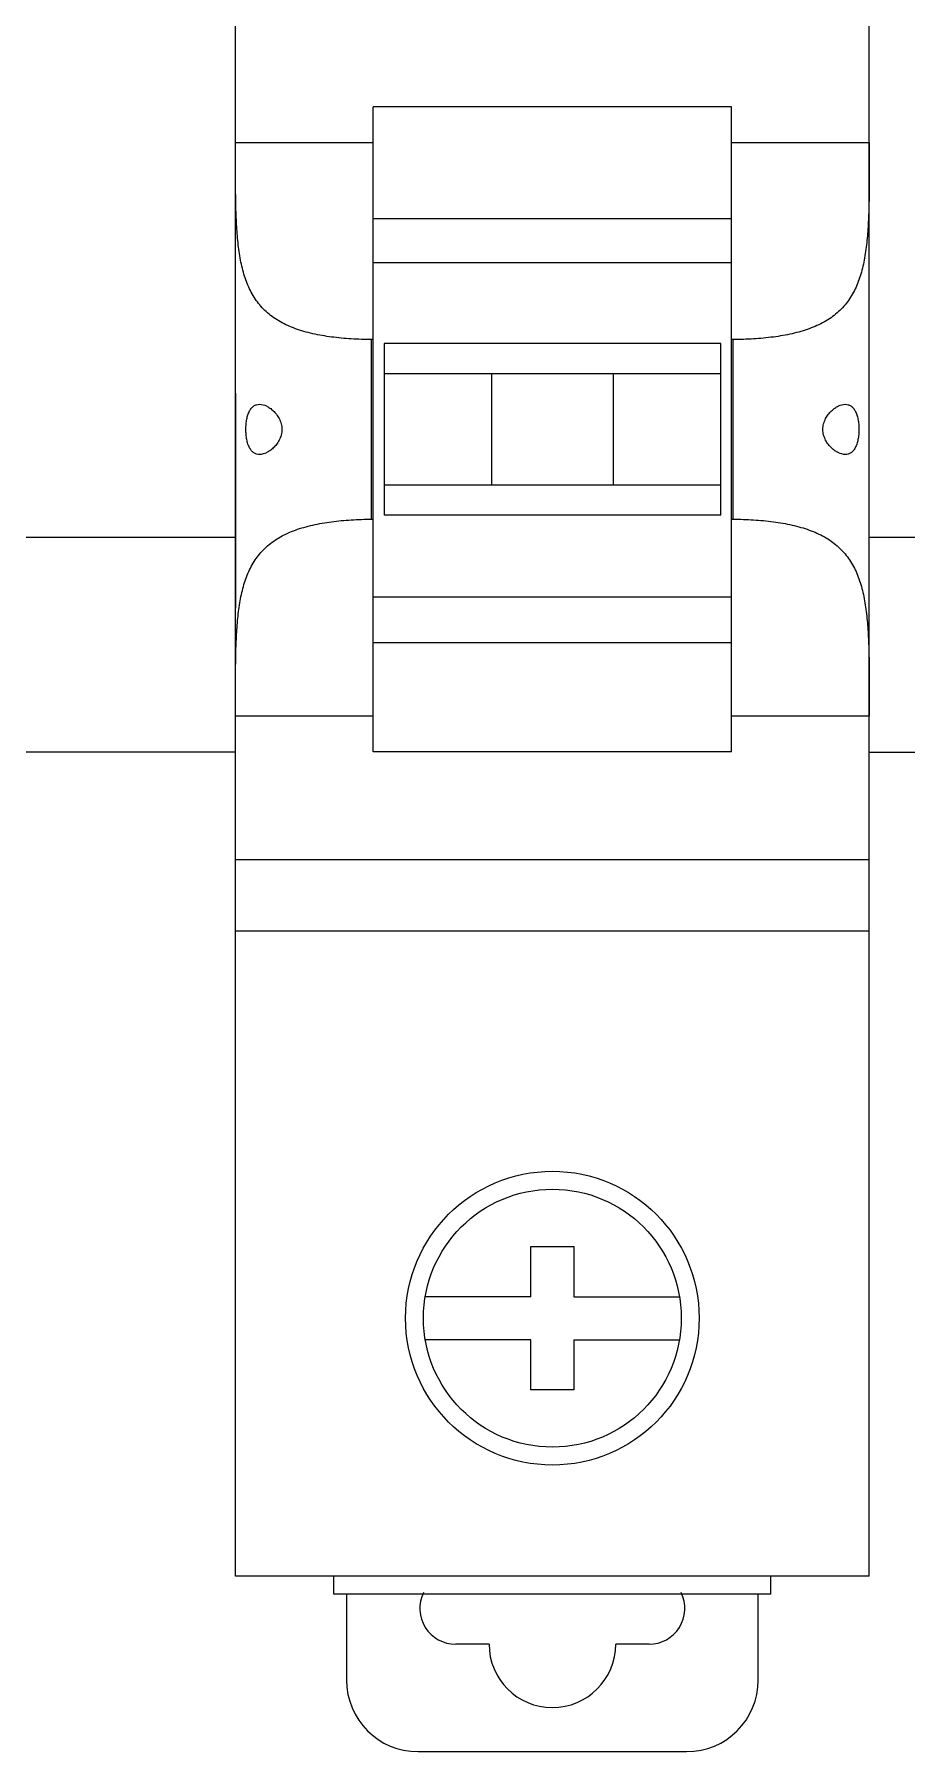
# Model space of a CAD drawing. Header units: millimetres. Extents: x -72 to 2978, y -1067 to 2817.
# Drawn here: x 94.58 to 118.94, y 1378.42 to 1426.36 of the extents above; entities that cross this region are included whole.
import ezdxf

# ---------------------------------------------------------------- set-up
doc = ezdxf.new("R2010")
doc.units = ezdxf.units.MM

msp = doc.modelspace()

# ---------------------------------------------------------------- linework, layer by layer
at = {"color": 7, "linetype": 'Continuous'}
for p, q in [((100.195, 1383.324), (100.195, 1464.324)), ((117.895, 1383.324), (117.895, 1464.324)), ((104.045, 1406.333), (104.045, 1424.333)), ((114.045, 1424.333), (104.045, 1424.333)), ((114.045, 1406.333), (114.045, 1424.333)), ((100.195, 1423.337), (104.045, 1423.337)), ((114.045, 1423.337), (117.895, 1423.337)), ((104.045, 1421.222), (114.045, 1421.222)), ((104.045, 1419.991), (114.045, 1419.991)), ((103.995, 1412.825), (103.995, 1417.842)), ((104.045, 1417.842), (103.995, 1417.842)), ((104.345, 1417.729), (104.345, 1416.883)), ((113.745, 1417.729), (104.345, 1417.729)), ((113.745, 1416.883), (113.745, 1417.729)), ((114.095, 1417.842), (114.045, 1417.842)), ((114.095, 1412.825), (114.095, 1417.842)), ((104.345, 1416.882), (104.345, 1412.936)), ((105.545, 1416.882), (104.345, 1416.882)), ((110.745, 1416.882), (105.545, 1416.882)), ((107.345, 1416.882), (107.346, 1413.783)), ((113.745, 1416.882), (110.745, 1416.882)), ((110.745, 1416.882), (110.745, 1413.783)), ((113.745, 1412.936), (113.745, 1416.882)), ((104.345, 1413.783), (113.745, 1413.783)), ((103.995, 1412.825), (104.045, 1412.825)), ((113.745, 1412.936), (104.345, 1412.936)), ((114.045, 1412.825), (114.095, 1412.825)), ((114.045, 1410.653), (104.045, 1410.653)), ((104.045, 1409.388), (114.045, 1409.388)), ((104.045, 1407.329), (100.195, 1407.329)), ((117.895, 1407.329), (114.045, 1407.329)), ((114.045, 1406.333), (104.045, 1406.333)), ((100.195, 1403.324), (117.895, 1403.324)), ((117.895, 1401.324), (100.195, 1401.324)), ((108.445, 1392.524), (109.645, 1392.524)), ((108.445, 1391.124), (108.445, 1392.524)), ((109.645, 1392.524), (109.645, 1391.124)), ((108.445, 1391.124), (105.496, 1391.124)), ((109.645, 1391.124), (112.595, 1391.124)), ((108.445, 1389.924), (105.496, 1389.924)), ((108.445, 1388.524), (108.445, 1389.924)), ((109.645, 1389.924), (112.595, 1389.924)), ((109.645, 1389.924), (109.645, 1388.524)), ((109.645, 1388.524), (108.445, 1388.524)), ((117.895, 1383.324), (100.195, 1383.324)), ((102.945, 1382.824), (102.945, 1383.324)), ((115.145, 1382.824), (115.145, 1383.324)), ((115.145, 1382.824), (102.945, 1382.824)), ((103.295, 1382.824), (103.295, 1380.424)), ((114.795, 1380.424), (114.795, 1382.824)), ((107.276, 1381.424), (106.345, 1381.424)), ((111.745, 1381.424), (110.814, 1381.424)), ((105.295, 1378.424), (112.795, 1378.424))]:
    msp.add_line(p, q, dxfattribs=at)
for p, q in [((100.195, 1416.341), (100.195, 1410.341)), ((117.895, 1410.341), (117.895, 1416.341))]:
    msp.add_line(p, q)
at = {"color": 6, "linetype": 'ByBlock'}
for p, q in [((94.042, 1412.324), (100.195, 1412.324)), ((117.895, 1412.324), (124.339, 1412.324)), ((100.195, 1406.324), (94.042, 1406.324)), ((117.895, 1406.324), (124.239, 1406.324))]:
    msp.add_line(p, q, dxfattribs=at)
at = {"color": 7, "linetype": 'Continuous'}
for radius in [4.1, 3.6]:
    msp.add_circle((109.045, 1390.524), radius, dxfattribs=at)
for centre, radius, start, end in [((106.345, 1382.424), 1, 154.0053, 270), ((111.745, 1382.424), 1, 270, 25.9947), ((109.045, 1381.424), 1.769, 180, 0), ((105.295, 1380.424), 2, 180, 270), ((112.795, 1380.424), 2, 270, 0)]:
    msp.add_arc(centre, radius, start, end, dxfattribs=at)
for points, knots in [([(103.995, 1417.842), (103.806, 1417.842), (103.431, 1417.853), (102.882, 1417.903), (102.441, 1417.979), (102.107, 1418.064), (101.802, 1418.163), (101.451, 1418.318), (101.087, 1418.569), (100.795, 1418.883), (100.576, 1419.254), (100.421, 1419.67), (100.319, 1420.125), (100.255, 1420.611), (100.22, 1421.124), (100.203, 1421.659), (100.195, 1422.399), (100.195, 1422.96), (100.195, 1423.337)], [0, 0, 0, 0, 0.07078, 0.139987, 0.206206, 0.237857, 0.26842, 0.326241, 0.380415, 0.432713, 0.485354, 0.540138, 0.598017, 0.659194, 0.723415, 0.790202, 0.858974, 1, 1, 1, 1]), ([(117.895, 1423.337), (117.895, 1422.96), (117.896, 1422.399), (117.888, 1421.659), (117.871, 1421.124), (117.836, 1420.611), (117.772, 1420.125), (117.67, 1419.67), (117.515, 1419.254), (117.296, 1418.883), (117.004, 1418.569), (116.64, 1418.318), (116.289, 1418.163), (115.984, 1418.064), (115.65, 1417.979), (115.209, 1417.903), (114.659, 1417.853), (114.285, 1417.842), (114.095, 1417.842)], [0, 0, 0, 0, 0.141026, 0.209798, 0.276585, 0.340806, 0.401983, 0.459862, 0.514646, 0.567287, 0.619585, 0.673759, 0.73158, 0.762143, 0.793794, 0.860013, 0.92922, 1, 1, 1, 1]), ([(100.486, 1415.333), (100.486, 1415.382), (100.49, 1415.478), (100.509, 1415.616), (100.54, 1415.74), (100.584, 1415.846), (100.64, 1415.931), (100.707, 1415.991), (100.785, 1416.026), (100.84, 1416.033), (100.867, 1416.033)], [0, 0, 0, 0, 0.166485, 0.32576, 0.471923, 0.601472, 0.714318, 0.814042, 0.906983, 1, 1, 1, 1]), ([(100.867, 1416.033), (100.933, 1416.033), (101.036, 1416.003), (101.159, 1415.93), (101.255, 1415.852), (101.344, 1415.753), (101.422, 1415.632), (101.477, 1415.49), (101.491, 1415.386), (101.491, 1415.333)], [0, 0, 0, 0, 0.192565, 0.303251, 0.423797, 0.554199, 0.694427, 0.843968, 1, 1, 1, 1]), ([(116.6, 1415.333), (116.6, 1415.386), (116.614, 1415.49), (116.669, 1415.632), (116.747, 1415.753), (116.836, 1415.852), (116.931, 1415.93), (117.055, 1416.003), (117.158, 1416.033), (117.224, 1416.033)], [0, 0, 0, 0, 0.15603, 0.305572, 0.4458, 0.576202, 0.696749, 0.807435, 1, 1, 1, 1]), ([(117.224, 1416.033), (117.251, 1416.033), (117.306, 1416.026), (117.384, 1415.991), (117.451, 1415.931), (117.507, 1415.846), (117.551, 1415.74), (117.582, 1415.616), (117.601, 1415.478), (117.605, 1415.382), (117.605, 1415.333)], [0, 0, 0, 0, 0.093016, 0.185958, 0.285682, 0.398528, 0.528077, 0.67424, 0.833516, 1, 1, 1, 1]), ([(100.867, 1414.633), (100.84, 1414.633), (100.785, 1414.64), (100.707, 1414.675), (100.64, 1414.736), (100.584, 1414.821), (100.54, 1414.927), (100.509, 1415.051), (100.49, 1415.189), (100.486, 1415.284), (100.486, 1415.333)], [0, 0, 0, 0, 0.093017, 0.185958, 0.285682, 0.398528, 0.528077, 0.67424, 0.833516, 1, 1, 1, 1]), ([(101.491, 1415.333), (101.491, 1415.28), (101.477, 1415.176), (101.422, 1415.034), (101.344, 1414.913), (101.255, 1414.815), (101.159, 1414.736), (101.036, 1414.663), (100.933, 1414.633), (100.867, 1414.633)], [0, 0, 0, 0, 0.15603, 0.305572, 0.4458, 0.576202, 0.696749, 0.807435, 1, 1, 1, 1]), ([(117.224, 1414.633), (117.158, 1414.633), (117.055, 1414.663), (116.931, 1414.736), (116.836, 1414.815), (116.747, 1414.913), (116.669, 1415.034), (116.614, 1415.176), (116.6, 1415.28), (116.6, 1415.333)], [0, 0, 0, 0, 0.192565, 0.303251, 0.423797, 0.554199, 0.694427, 0.843968, 1, 1, 1, 1]), ([(117.605, 1415.333), (117.605, 1415.284), (117.601, 1415.189), (117.582, 1415.051), (117.551, 1414.927), (117.507, 1414.821), (117.451, 1414.736), (117.384, 1414.675), (117.306, 1414.64), (117.251, 1414.633), (117.224, 1414.633)], [0, 0, 0, 0, 0.166485, 0.32576, 0.471923, 0.601472, 0.714318, 0.814042, 0.906983, 1, 1, 1, 1]), ([(100.195, 1407.329), (100.195, 1407.707), (100.195, 1408.268), (100.203, 1409.008), (100.22, 1409.542), (100.255, 1410.055), (100.319, 1410.542), (100.421, 1410.997), (100.576, 1411.413), (100.795, 1411.783), (101.087, 1412.097), (101.451, 1412.349), (101.802, 1412.504), (102.107, 1412.602), (102.441, 1412.688), (102.882, 1412.763), (103.431, 1412.814), (103.806, 1412.825), (103.995, 1412.825)], [0, 0, 0, 0, 0.141026, 0.209798, 0.276585, 0.340806, 0.401983, 0.459862, 0.514646, 0.567287, 0.619585, 0.673759, 0.73158, 0.762143, 0.793794, 0.860013, 0.92922, 1, 1, 1, 1]), ([(114.095, 1412.825), (114.285, 1412.825), (114.659, 1412.814), (115.209, 1412.763), (115.65, 1412.688), (115.984, 1412.602), (116.289, 1412.504), (116.64, 1412.349), (117.004, 1412.097), (117.296, 1411.783), (117.515, 1411.413), (117.67, 1410.997), (117.772, 1410.542), (117.836, 1410.055), (117.871, 1409.542), (117.888, 1409.008), (117.896, 1408.268), (117.895, 1407.707), (117.895, 1407.329)], [0, 0, 0, 0, 0.07078, 0.139987, 0.206206, 0.237857, 0.26842, 0.326241, 0.380415, 0.432713, 0.485354, 0.540138, 0.598017, 0.659194, 0.723415, 0.790202, 0.858974, 1, 1, 1, 1])]:
    msp.add_open_spline(points, degree=3, knots=knots, dxfattribs=at)

doc.saveas('drawing.dxf')
